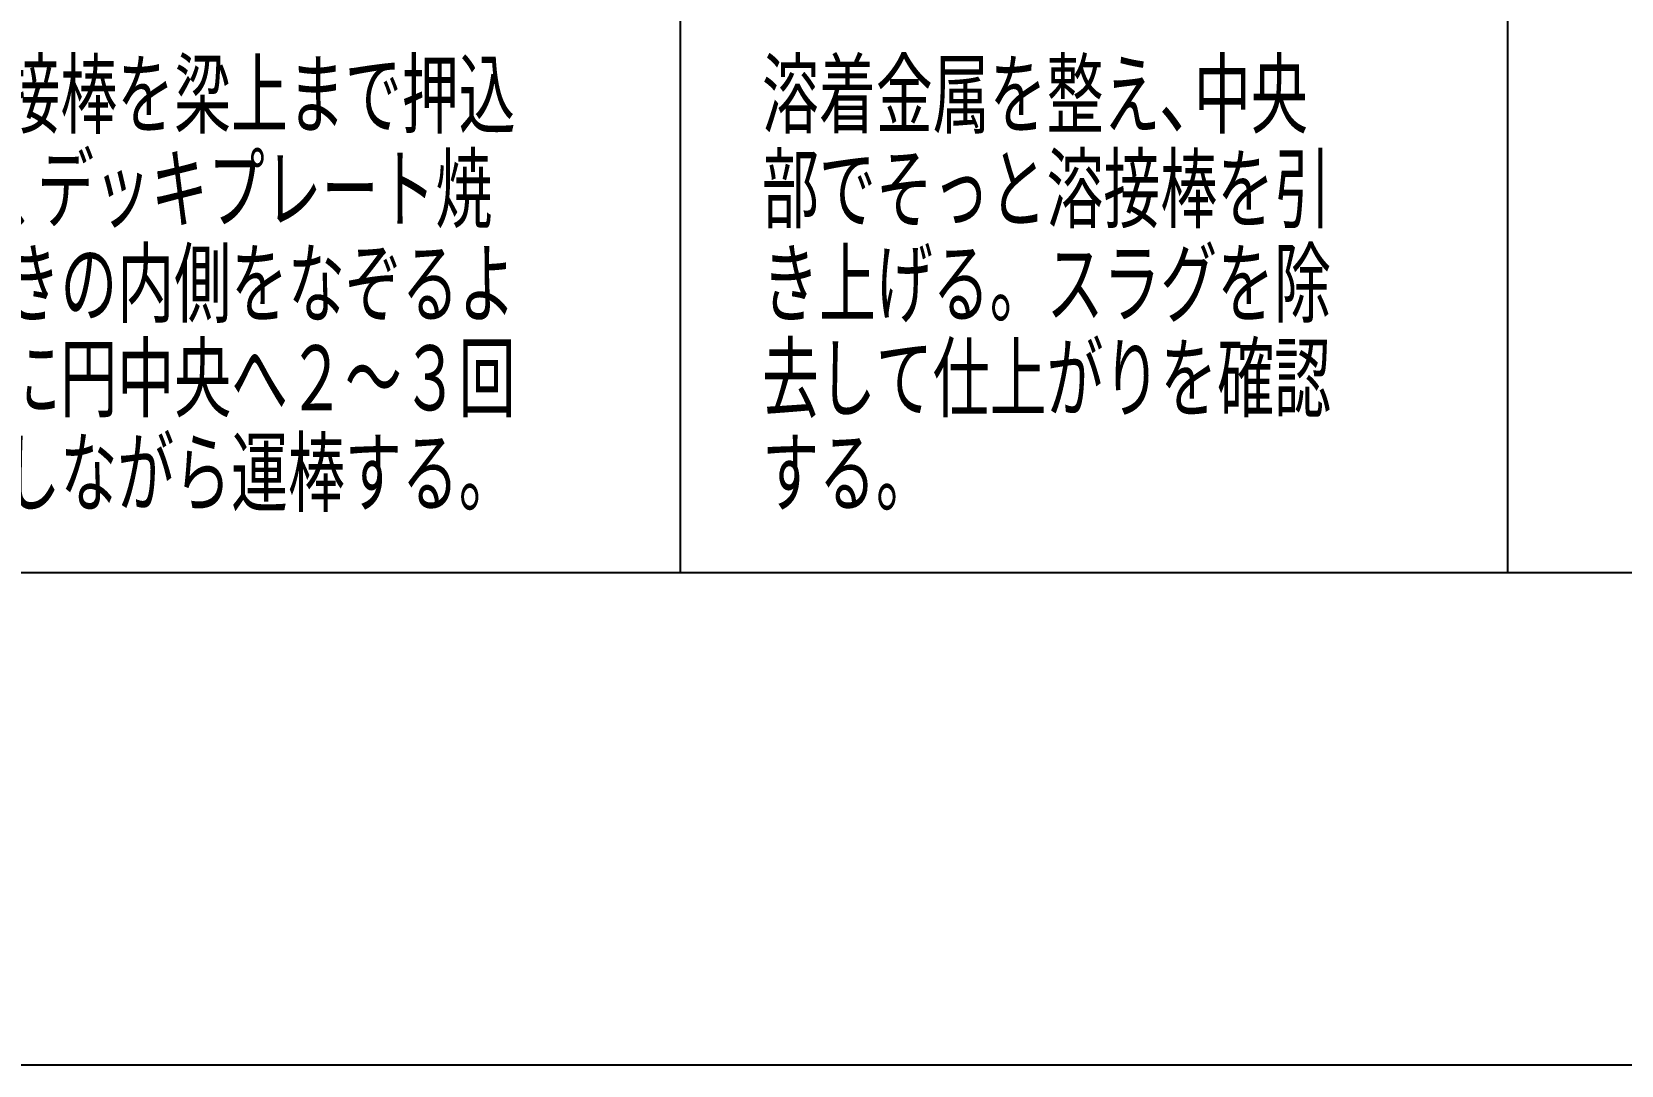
# Model space of a CAD drawing. Extents: x 4 to 588, y 3 to 416.
# Drawn here: x 229.1 to 293.6, y 5.8 to 47.8 of the extents above; entities that cross this region are included whole.
import ezdxf

# ---------------------------------------------------------------- set-up
doc = ezdxf.new("R2010")
doc.units = 0
doc.header["$LTSCALE"] = 0.5
doc.header["$MEASUREMENT"] = 0
doc.layers.add('M2-2-0', color=7, linetype='Continuous')
doc.styles.get("Standard").update_dxf_attribs({"font": 'txt', "width": 0.8, "height": 50, "bigfont": 'EXTFONT'})

msp = doc.modelspace()

# ---------------------------------------------------------------- linework, layer by layer
at = {"layer": 'M2-2-0', "color": 7, "linetype": 'Continuous'}
for p, q in [((255.445, 25.821), (255.445, 87.254)), ((289.037, 25.821), (289.037, 87.254)), ((3.509, 25.821), (587.509, 25.821)), ((155.641, 25.821), (289.037, 25.821)), ((587.509, 5.821), (3.509, 5.821))]:
    msp.add_line(p, q, dxfattribs=at)

# ---------------------------------------------------------------- texts
at = {"layer": 'M2-2-0', "color": 7, "linetype": 'Continuous', "width": 0.7}
for s, p in [('溶接棒を梁上まで押込', (225.651, 43.643)), ('溶着金属を整え､中央', (258.756, 43.643)), ('み､デッキプレート焼', (225.651, 39.803)), ('部でそっと溶接棒を引', (258.756, 39.803)), ('抜きの内側をなぞるよ', (225.651, 35.963)), ('き上げる。スラグを除', (258.756, 35.963)), ('うに円中央へ２～３回', (225.651, 32.123)), ('去して仕上がりを確認', (258.756, 32.123)), ('転しながら運棒する。', (225.651, 28.283)), ('する。', (258.756, 28.283))]:
    msp.add_text(s, height=3, dxfattribs=at).set_placement(p)

doc.saveas('drawing.dxf')
